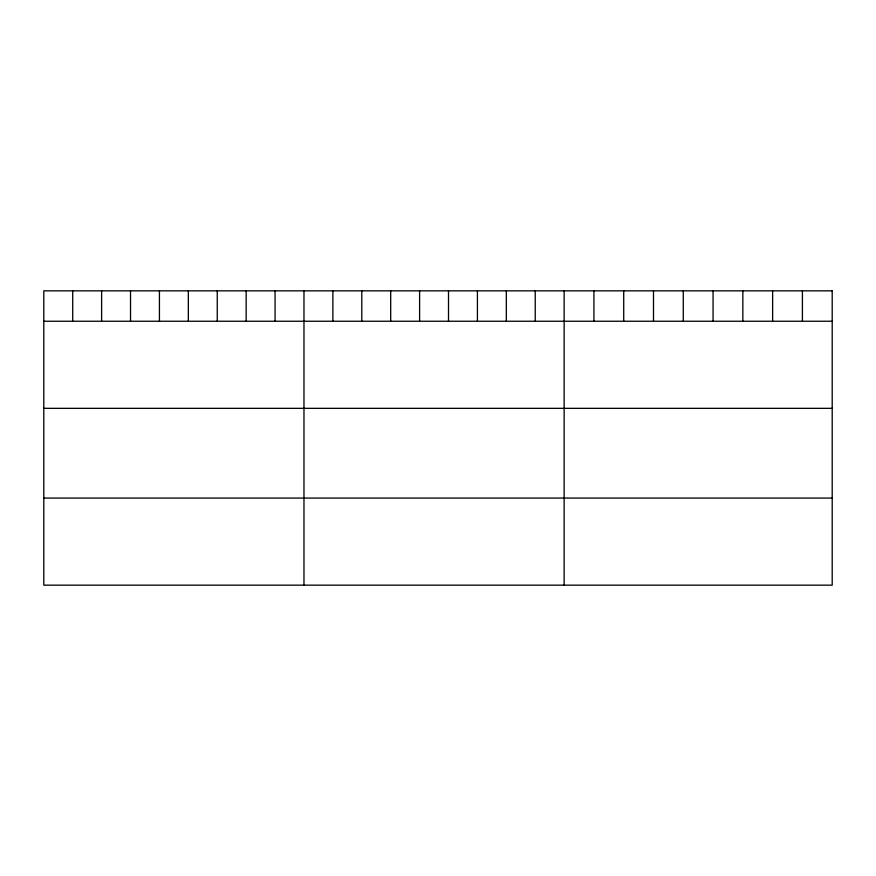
<?xml version="1.0" encoding="UTF-8"?>
<svg xmlns="http://www.w3.org/2000/svg" width="876" height="876" viewBox="0 0 876 876"><rect width="100%" height="100%" fill="white"/><g stroke="black" fill="none" stroke-linecap="round" stroke-linejoin="round"><path stroke-width="1.31" d="M43.8 321.24L832.2 321.24M43.8 408.336L832.2 408.336M43.8 498.072L832.2 498.072M802.416 290.843L802.416 321.24M772.632 290.843L772.632 321.24M742.848 290.843L742.848 321.24M713.064 290.843L713.064 321.24M683.28 290.843L683.28 321.24M653.496 290.843L653.496 321.24M623.712 290.843L623.712 321.24M593.928 290.843L593.928 321.24M564.144 290.843L564.144 585.157M535.236 290.843L535.236 321.24M506.328 290.843L506.328 321.24M477.42 290.843L477.42 321.24M448.512 290.843L448.512 321.24M419.604 290.843L419.604 321.24M390.696 290.843L390.696 321.24M361.788 290.843L361.788 321.24M332.88 290.843L332.88 321.24M303.972 290.843L303.972 585.157M275.064 290.843L275.064 321.24M246.156 290.843L246.156 321.24M217.248 290.843L217.248 321.24M188.34 290.843L188.34 321.24M159.432 290.843L159.432 321.24M130.524 290.843L130.524 321.24M101.616 290.843L101.616 321.24M72.708 290.843L72.708 321.24M832.2 290.843L43.8 290.843L43.8 585.157L832.2 585.157L832.2 290.843"/></g></svg>
